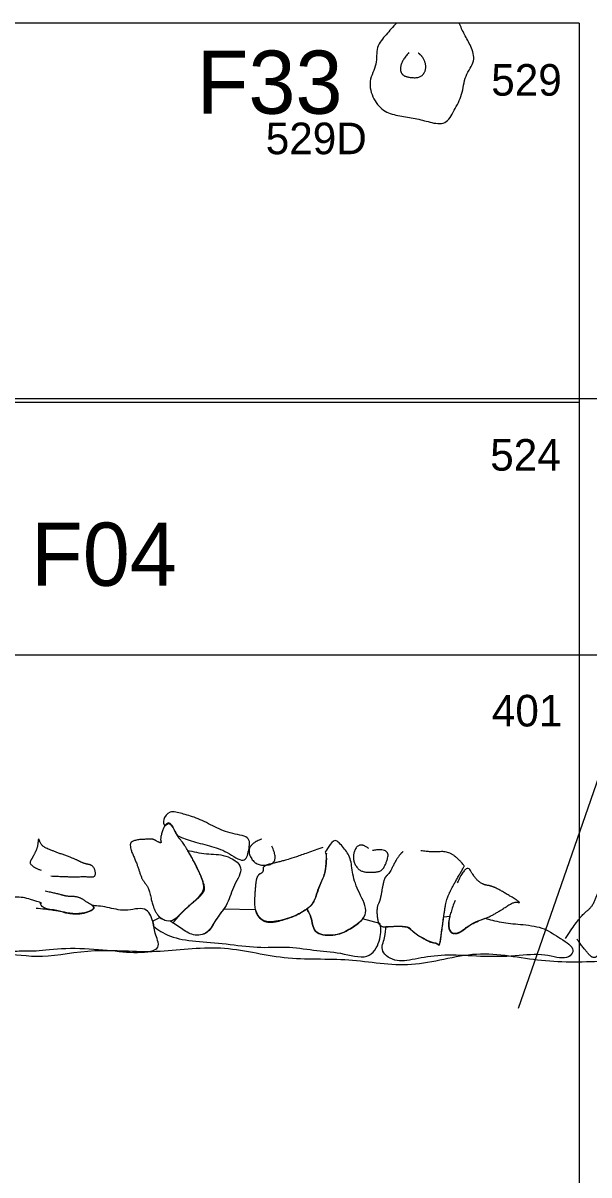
# Model space of a CAD drawing. Extents: x -160.1 to -89.2, y -288.3 to -253.8.
# Drawn here: x -136.4 to -131.92, y -266.12 to -257 of the extents above; entities that cross this region are included whole.
import ezdxf

# ---------------------------------------------------------------- set-up
doc = ezdxf.new("R2010")
doc.units = 0
for name, color, linetype in [('Brick', 7, 'Continuous'), ('Contexts', 7, 'Continuous'), ('Feature Numbers', 7, 'Continuous'), ('Features', 7, 'Continuous'), ('House Outline', 7, 'Continuous'), ('Quadrats', 7, 'Continuous'), ('Stone_Masonry', 7, 'Continuous'), ('Unit Numbers', 7, 'Continuous')]:
    doc.layers.add(name, color=color, linetype=linetype)

msp = doc.modelspace()

# ---------------------------------------------------------------- linework, layer by layer
at = {"layer": 'Brick'}
for points in [[(-134.5099, -263.462), (-134.6399, -263.509), (-134.5619, -263.682), (-134.3639, -263.651), (-134.4299, -263.517)], [(-133.6629, -263.537), (-133.7339, -263.479), (-133.7999, -263.596), (-133.7459, -263.719), (-133.6129, -263.727), (-133.5409, -263.704), (-133.4879, -263.526), (-133.6349, -263.552)]]:
    msp.add_open_spline(points, degree=2, dxfattribs=at)
at = {"layer": 'Contexts'}
msp.add_line((-130.7629, -259.851), (-132.4829, -264.801), dxfattribs=at)
at = {"layer": 'Features'}
msp.add_line((-132.9479, -257.004), (-133.4449, -257.004), dxfattribs=at)
for points, degree in [([(-133.4449, -257.004), (-133.4739, -257.034), (-133.5219, -257.096), (-133.6129, -257.19), (-133.5899, -257.331), (-133.6729, -257.461), (-133.6299, -257.611), (-133.5389, -257.715), (-133.4189, -257.738), (-133.2949, -257.757), (-133.1819, -257.789), (-133.0499, -257.816), (-132.9889, -257.694), (-132.9189, -257.574), (-132.9079, -257.416), (-132.8139, -257.305), (-132.8529, -257.185), (-132.9089, -257.096), (-132.9359, -257.033), (-132.9479, -257.004)], 3), ([(-133.3459, -257.238), (-133.4059, -257.305), (-133.4169, -257.397), (-133.3629, -257.435), (-133.2479, -257.438), (-133.2039, -257.362), (-133.2319, -257.269), (-133.2719, -257.242)], 2), ([(-134.4389, -269.352), (-134.6099, -269.375), (-134.9439, -269.408), (-135.3689, -269.314), (-135.7669, -269.353), (-136.0879, -269.328), (-136.4399, -269.333), (-136.6769, -269.331), (-137.0559, -269.376), (-136.9419, -269.138), (-136.9429, -268.942), (-137.0589, -268.69), (-136.9669, -268.421), (-137.1139, -268.135), (-136.9119, -268.026), (-136.8779, -267.817), (-136.8659, -267.6), (-136.9509, -267.353), (-136.9169, -267.146), (-136.9129, -266.881), (-136.9979, -266.622), (-136.8059, -266.394), (-136.9169, -266.165), (-136.8029, -265.952), (-136.7379, -265.726), (-136.8189, -265.502), (-136.7629, -265.356), (-136.8899, -265.262), (-136.7259, -264.959), (-136.8109, -264.694), (-136.7419, -264.459), (-136.5699, -264.342), (-136.2629, -264.417), (-135.8409, -264.318), (-135.3479, -264.373), (-134.8339, -264.284), (-134.3339, -264.427), (-133.8169, -264.394), (-133.3299, -264.499), (-132.8099, -264.321), (-132.2969, -264.442), (-131.7819, -264.429), (-131.2549, -264.391), (-130.8479, -264.382), (-130.6259, -264.379)], 3), ([(-134.4389, -269.352), (-134.3059, -269.312), (-133.9879, -269.238), (-133.4539, -269.186), (-133.0109, -269.234), (-132.5129, -269.144), (-132.0789, -269.254), (-131.8289, -269.244), (-131.4639, -269.244), (-131.0579, -269.293), (-130.5099, -269.095), (-130.0429, -269.284), (-129.5609, -269.293), (-129.1319, -269.246), (-128.6249, -269.186), (-128.6229, -268.707), (-128.4629, -268.358), (-128.3909, -267.945), (-128.3179, -267.593), (-128.2549, -267.212), (-128.1409, -266.548), (-128.0879, -266.084), (-127.9279, -265.642), (-128.0689, -265.345), (-128.1609, -265.183), (-128.2139, -265.111)], 3)]:
    msp.add_open_spline(points, degree=degree, dxfattribs=at)
at = {"layer": 'House Outline'}
msp.add_lwpolyline([(-142.0339, -259.974), (-121.4619, -259.974), (-121.4619, -272.046), (-142.0339, -272.046)], close=True, dxfattribs=at)
at = {"layer": 'Quadrats'}
for p, q in [((-131.9999, -257.004), (-139.9999, -257.004)), ((-131.9999, -257.004), (-139.9999, -257.004)), ((-131.9999, -257.004), (-131.9999, -262.004)), ((-131.9999, -257.004), (-131.9999, -262.004)), ((-139.9999, -260.004), (-131.9999, -260.004)), ((-139.9999, -260.004), (-131.9999, -260.004)), ((-139.9999, -262.004), (-131.9999, -262.004)), ((-139.9999, -262.004), (-131.9999, -262.004)), ((-131.9999, -262.004), (-131.9999, -270.004)), ((-131.9999, -262.004), (-131.9999, -270.004)), ((-131.9999, -262.004), (-129.9999, -262.004))]:
    msp.add_line(p, q, dxfattribs=at)
at = {"layer": 'Stone_Masonry'}
for p, q in [((-134.0079, -263.565), (-134.0069, -263.564)), ((-136.2589, -263.965), (-136.2509, -263.968)), ((-134.5569, -264.02), (-134.8129, -264.017)), ((-135.3129, -264.082), (-135.3719, -264.111)), ((-135.2349, -264.108), (-135.2339, -264.109)), ((-133.5749, -264.128), (-133.7119, -264.093)), ((-133.0699, -264.076), (-133.0229, -264.07))]:
    msp.add_line(p, q, dxfattribs=at)
for points, degree in [([(-135.1759, -263.433), (-135.1519, -263.444), (-135.0719, -263.478), (-134.9209, -263.513), (-134.7849, -263.556), (-134.6369, -263.668), (-134.6119, -263.546), (-134.5919, -263.435), (-134.7659, -263.421), (-134.8959, -263.357), (-135.0329, -263.288), (-135.1419, -263.26), (-135.2389, -263.231), (-135.2979, -263.312), (-135.2839, -263.346), (-135.2749, -263.359)], 3), ([(-135.2139, -264.127), (-135.1149, -264.009), (-134.9499, -263.881), (-134.9759, -263.784), (-135.0369, -263.65), (-135.1329, -263.486), (-135.1749, -263.443), (-135.2339, -263.321), (-135.2819, -263.354), (-135.3139, -263.46), (-135.2989, -263.5), (-135.3679, -263.462), (-135.3879, -263.461), (-135.5259, -263.468), (-135.5609, -263.511), (-135.4889, -263.674), (-135.4589, -263.779), (-135.4029, -263.843), (-135.3749, -263.978), (-135.3409, -264.058), (-135.3009, -264.096)], 2), ([(-135.2749, -263.359), (-135.2629, -263.341), (-135.2319, -263.325), (-135.1939, -263.404), (-135.1769, -263.432), (-135.1759, -263.433)], 3), ([(-136.1769, -263.753), (-136.0249, -263.761), (-135.9019, -263.757), (-135.8159, -263.764), (-135.8369, -263.669), (-135.9159, -263.656), (-135.9889, -263.617), (-136.1469, -263.561), (-136.2529, -263.518), (-136.2759, -263.441), (-136.2809, -263.527), (-136.3199, -263.603), (-136.3569, -263.668), (-136.2549, -263.708)], 2), ([(-134.1529, -264.014), (-134.1419, -264.032), (-134.1099, -264.086), (-134.1019, -264.221), (-133.9169, -264.23), (-133.7969, -264.169), (-133.6459, -264.053), (-133.7459, -263.884), (-133.7959, -263.737), (-133.8009, -263.608), (-133.8619, -263.531), (-133.9319, -263.446), (-133.9809, -263.524), (-134.0049, -263.561), (-134.0079, -263.565)], 3), ([(-135.0959, -263.551), (-135.0549, -263.56), (-134.9439, -263.584), (-134.7979, -263.577), (-134.6309, -263.682), (-134.7379, -263.824), (-134.7709, -263.975), (-134.8759, -264.093), (-134.9319, -264.215), (-135.0549, -264.231), (-135.1429, -264.169), (-135.2099, -264.126), (-135.2349, -264.108)], 3), ([(-135.2339, -264.109), (-135.2269, -264.108), (-135.1889, -264.097), (-135.1149, -264.009), (-134.9499, -263.881), (-134.9759, -263.784), (-135.0299, -263.666), (-135.0779, -263.58), (-135.0949, -263.551)], 3), ([(-134.0269, -263.528), (-134.2749, -263.617), (-134.3859, -263.645), (-134.5029, -263.673), (-134.4949, -263.725), (-134.5489, -263.747), (-134.5629, -263.861), (-134.5699, -264.019), (-134.5179, -264.106), (-134.4269, -264.126), (-134.2589, -264.076), (-134.1679, -264.027), (-134.0959, -263.971), (-134.0659, -263.86), (-134.0159, -263.755), (-133.9999, -263.675), (-133.9959, -263.572)], 2), ([(-134.0069, -263.564), (-134.0049, -263.569), (-133.9969, -263.597), (-133.9999, -263.675), (-134.0159, -263.755), (-134.0659, -263.86), (-134.0939, -263.963), (-134.1329, -264), (-134.1529, -264.014)], 3), ([(-133.3899, -263.559), (-133.4279, -263.587), (-133.5009, -263.735), (-133.5379, -263.764), (-133.5559, -263.843), (-133.5749, -263.954), (-133.6019, -264.001), (-133.5929, -264.122), (-133.5589, -264.16), (-133.4659, -264.15), (-133.3439, -264.152), (-133.3189, -264.196), (-133.1749, -264.282), (-133.1259, -264.28), (-133.1019, -264.315), (-133.0839, -264.175), (-133.0519, -263.94), (-133.0009, -263.837), (-132.9139, -263.688), (-132.9049, -263.667), (-133.0269, -263.555), (-133.1559, -263.567), (-133.2509, -263.554)], 2), ([(-132.9809, -263.947), (-133.0409, -264.104), (-133.0239, -264.206), (-132.9519, -264.213), (-132.8489, -264.125), (-132.7279, -264.086), (-132.6239, -264.029), (-132.5129, -263.953), (-132.4509, -263.971), (-132.5699, -263.897), (-132.6829, -263.833), (-132.7599, -263.823), (-132.8259, -263.77), (-132.8919, -263.65), (-132.9629, -263.807)], 2), ([(-132.1079, -264.249), (-132.0009, -264.081), (-131.8929, -263.995), (-131.8609, -263.903), (-131.8069, -263.812), (-131.7149, -263.659), (-131.6689, -263.83), (-131.6279, -263.917), (-131.5519, -264.046), (-131.4949, -264.126), (-131.4749, -264.135), (-131.5699, -264.175), (-131.6539, -264.268), (-131.7919, -264.314), (-131.8469, -264.38), (-131.8889, -264.41), (-131.9549, -264.338), (-132.0159, -264.254)], 2), ([(-136.2939, -264.007), (-136.1189, -264.025), (-136.0569, -264.047), (-135.9509, -264.056), (-135.8679, -264.034), (-135.8209, -264.001), (-135.8869, -263.964), (-135.9579, -263.916), (-136.0539, -263.916), (-136.1269, -263.892), (-136.2229, -263.874)], 2), ([(-136.2509, -263.968), (-136.2689, -263.96), (-136.3329, -263.937), (-136.4599, -263.909), (-136.5849, -263.955), (-136.7669, -263.971), (-136.6839, -264.169), (-136.6799, -264.339), (-136.5409, -264.363), (-136.4529, -264.342), (-136.3099, -264.352), (-136.0719, -264.318), (-135.7489, -264.334), (-135.5209, -264.367), (-135.2889, -264.345), (-135.3589, -264.214), (-135.3629, -264.121), (-135.4159, -263.984), (-135.5959, -264.041), (-135.7289, -263.996), (-135.8279, -263.988), (-135.8509, -263.987)], 3), ([(-135.8499, -263.987), (-135.8449, -263.992), (-135.8309, -264.008), (-135.8679, -264.034), (-135.9509, -264.056), (-136.0569, -264.047), (-136.1189, -264.025), (-136.2509, -264.012), (-136.2589, -263.973), (-136.2589, -263.965)], 3), ([(-134.8129, -264.017), (-134.8339, -264.048), (-134.8849, -264.113), (-134.9319, -264.215), (-135.0549, -264.231), (-135.1429, -264.169), (-135.2099, -264.126), (-135.2349, -264.108)], 3), ([(-134.1529, -264.014), (-134.1589, -264.018), (-134.1909, -264.04), (-134.2589, -264.076), (-134.4269, -264.126), (-134.5149, -264.107), (-134.5489, -264.054), (-134.5569, -264.02)], 3), ([(-133.7119, -264.093), (-133.7309, -264.118), (-133.8059, -264.173), (-133.9169, -264.23), (-134.1019, -264.221), (-134.1099, -264.086), (-134.1419, -264.032), (-134.1529, -264.014)], 3), ([(-135.3719, -264.111), (-135.3689, -264.125), (-135.3659, -264.139), (-135.3639, -264.152)], 2), ([(-135.3639, -264.152), (-135.3349, -264.176), (-135.2429, -264.239), (-135.0369, -264.274), (-134.7919, -264.286), (-134.5409, -264.327), (-134.3179, -264.307), (-134.0979, -264.343), (-133.8909, -264.355), (-133.6539, -264.428), (-133.5679, -264.26), (-133.5639, -264.18), (-133.5749, -264.128)], 3), ([(-135.2339, -264.109), (-135.2569, -264.112), (-135.2869, -264.1), (-135.3069, -264.087), (-135.3129, -264.082)], 3), ([(-132.7439, -264.088), (-132.7109, -264.098), (-132.6139, -264.123), (-132.4719, -264.135), (-132.2819, -264.155), (-132.1719, -264.236), (-132.0099, -264.327), (-132.0989, -264.431), (-132.2899, -264.358), (-132.5319, -264.395), (-132.8189, -264.39), (-133.0659, -264.372), (-133.2829, -264.405), (-133.4429, -264.445), (-133.5839, -264.35), (-133.5299, -264.24), (-133.5289, -264.173), (-133.5279, -264.154)], 3), ([(-133.5279, -264.154), (-133.5089, -264.155), (-133.4539, -264.15), (-133.3439, -264.152), (-133.3189, -264.196), (-133.1749, -264.282), (-133.1259, -264.28), (-133.1019, -264.315), (-133.0879, -264.202), (-133.0749, -264.104), (-133.0699, -264.075)], 3), ([(-133.0229, -264.07), (-133.0249, -264.079), (-133.0359, -264.132), (-133.0239, -264.206), (-132.9519, -264.213), (-132.8529, -264.128), (-132.7769, -264.102), (-132.7439, -264.088)], 3)]:
    msp.add_open_spline(points, degree=degree, dxfattribs=at)

# ---------------------------------------------------------------- texts
at = {"layer": 'Contexts'}
msp.add_text('529D', height=0.25, dxfattribs=at).set_placement((-134.4779, -258.042))
at = {"layer": 'Feature Numbers'}
for s, p in [('F33', (-135.0229, -257.722)), ('F04', (-136.3329, -261.457))]:
    msp.add_text(s, height=0.5, dxfattribs=at).set_placement(p)
at = {"layer": 'Unit Numbers'}
for s, p in [('529', (-132.6949, -257.579)), ('524', (-132.7029, -260.546)), ('401', (-132.6899, -262.57))]:
    msp.add_text(s, height=0.25, dxfattribs=at).set_placement(p)

doc.saveas('drawing.dxf')
